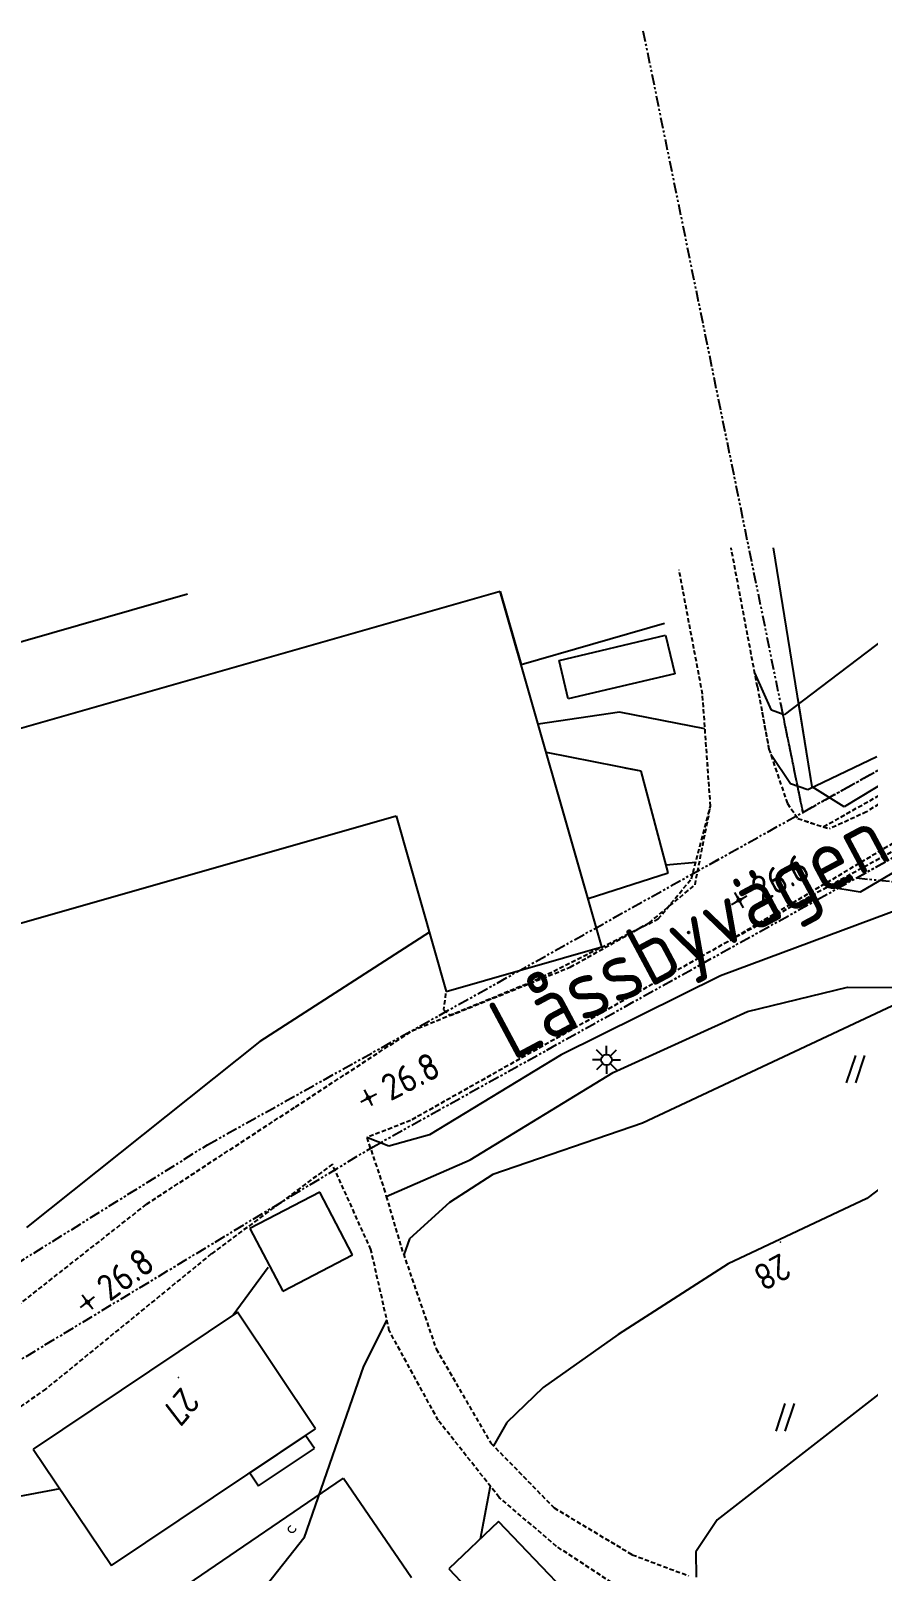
# Model space of a CAD drawing. Header units: metres. Extents: x 139929 to 142176, y 6401995 to 6404420.
# Drawn here: x 140128.6 to 140176, y 6402410.7 to 6402497.8 of the extents above; entities that cross this region are included whole.
import ezdxf
from ezdxf.enums import TextEntityAlignment as Align

# ---------------------------------------------------------------- set-up
doc = ezdxf.new("R2010")
doc.units = ezdxf.units.M
doc.header["$LTSCALE"] = 0.5
for name, pattern in [('DASHED', [0.75, 0.5, -0.25]), ('DGN Style 3', [2.464518, 1.76037, -0.704148]), ('PHANTOM', [2.5, 1.25, -0.25, 0.25, -0.25, 0.25, -0.25])]:
    doc.linetypes.add(name, pattern=pattern)
doc.layers.get('0').update_dxf_attribs({"color": 1})
for name, color, linetype in [('M-BEF-BELYSNINGSSTOLPE', 4, 'Continuous'), ('M-BEF-BYGGNAD', 3, 'Continuous'), ('M-BEF-MARKLINJE', 4, 'Continuous'), ('M-BEF-NIVÅ', 4, 'Continuous'), ('M-BEF-NIVÅKURVA-PRIMÄR-0.5M', 12, 'Continuous'), ('M-BEF-NIVÅKURVA-PRIMÄR-1.0M', 12, 'Continuous'), ('M-BEF-STAKET', 4, 'STAKET'), ('M-BEF-TELE-INFO', 4, 'Continuous'), ('M-BEF-VÄGKANT', 1, 'DASHED'), ('M-GATUNAMN', 3, 'Continuous'), ('M-GR-FASTIGHETSGRÄNS', 3, 'PHANTOM')]:
    doc.layers.add(name, color=color, linetype=linetype)
doc.layers.add('TE_OSAKERT_LAGE', color=254, linetype='Continuous', lineweight=0)
doc.styles.add('ISO', font='iso.shx', dxfattribs={"height": 2.5})
doc.linetypes.add('STAKET', pattern='A,7,[134,morastr.shx,S=0.8,R=0,X=0,Y=0],0.6,[134,morastr.shx,S=0.8,R=0,X=0,Y=0],1', length=8.6)

# ---------------------------------------------------------------- blocks, each defined once
blk = doc.blocks.new('osynlig cirkel')
blk.add_circle((0, 0), 0.005)
blk = doc.blocks.new('OSYNLIG')
blk.add_blockref('osynlig cirkel', (0, 0))
blk = doc.blocks.new('PRI_L_BELYS')
for points in [[(-0.212, 0.212, 0), (-0.566, 0.566, 0)], [(0.212, 0.212, 0), (0.566, 0.566, 0)], [(-0.212, -0.212, 0), (-0.566, -0.566, 0)], [(0.212, -0.212, 0), (0.566, -0.566, 0)]]:
    blk.add_polyline3d(points)
blk.add_circle((0, 0), 0.3)
blk = doc.blocks.new('PRI_M_ÅKER')
for points in [[(0.259, 1.556, 0), (-0.259, 0, 0)], [(0.778, 1.556, 0), (0.259, 0, 0)]]:
    blk.add_polyline3d(points)
blk = doc.blocks.new('PRI_NIVÅ_HÖJDPUNKT_ISM')
at = {"color": 7}
for p, q in [((-0.25, 0), (0.25, 0)), ((0, 0.25), (0, -0.25))]:
    blk.add_line(p, q, dxfattribs=at)
blk = doc.blocks.new('OCT370_2', base_point=(108327.366, 6370837.691))
at = {"layer": 'TE_OSAKERT_LAGE', "color": 30, "linetype": 'DGN Style 3', "lineweight": 13}
blk.add_circle((108327.357, 6370837.691), 0.2, dxfattribs=at)
blk = doc.blocks.new('PRI_LED_BELYS')
at = {"color": 0, "linetype": 'Continuous'}
for p, q in [((-0.5, 0), (-1.33, 0)), ((0, 0.5), (0, 1.33)), ((0.5, 0), (1.33, 0)), ((0, -0.5), (0, -1.33))]:
    blk.add_line(p, q, dxfattribs=at)
blk.add_circle((0, 0), 0.5, dxfattribs=at)
blk = doc.blocks.new('SPWDEF')
at = {"color": 0, "linetype": 'Continuous'}
for p, q in [((-1, 0), (1, 0)), ((0, -1), (0, 1))]:
    blk.add_line(p, q, dxfattribs=at)
blk.add_circle((0, 0), 0.2)
blk = doc.blocks.new('PRI_NIVÅ_HÖJDPKT')
at = {"color": 0, "linetype": 'Continuous', "lineweight": -3}
blk.add_circle((183, 184), 0.0005, dxfattribs=at)

msp = doc.modelspace()

# ---------------------------------------------------------------- linework, layer by layer
at = {"layer": 'M-BEF-BYGGNAD'}
for p, q in [((140155.158, 6402466.085), (140115.671, 6402454.779)), ((140137.475, 6402465.923), (140115.823, 6402459.718)), ((140160.913, 6402445.983), (140155.158, 6402466.085)), ((140155.158, 6402466.085), (140156.341, 6402461.954)), ((140156.341, 6402461.954), (140164.454, 6402464.277)), ((140158.483, 6402462.177), (140164.508, 6402463.604)), ((140164.508, 6402463.604), (140165.022, 6402461.43)), ((140158.998, 6402460.003), (140158.483, 6402462.177)), ((140165.022, 6402461.43), (140158.998, 6402460.003)), ((140163.121, 6402455.919), (140157.769, 6402456.963)), ((140163.121, 6402455.919), (140162.226, 6402456.094)), ((140164.65, 6402450.162), (140163.121, 6402455.919)), ((140164.65, 6402450.162), (140163.121, 6402455.919)), ((140160.913, 6402445.983), (140158.459, 6402454.557)), ((140118.582, 6402444.609), (140149.27, 6402453.395)), ((140149.27, 6402453.395), (140152.113, 6402443.463)), ((140149.933, 6402451.078), (140152.113, 6402443.463)), ((140160.128, 6402448.723), (140164.65, 6402450.162)), ((140160.128, 6402448.723), (140164.65, 6402450.162)), ((140152.113, 6402443.463), (140160.913, 6402445.983)), ((140152.113, 6402443.463), (140160.913, 6402445.983)), ((140144.956, 6402432.103), (140141.016, 6402430.046)), ((140144.956, 6402432.103), (140141.016, 6402430.046)), ((140146.808, 6402428.554), (140144.956, 6402432.103)), ((140146.808, 6402428.554), (140144.956, 6402432.103)), ((140141.016, 6402430.046), (140142.869, 6402426.498)), ((140141.016, 6402430.046), (140142.869, 6402426.498)), ((140142.869, 6402426.498), (140146.808, 6402428.554)), ((140142.869, 6402426.498), (140146.808, 6402428.554)), ((140140.311, 6402425.316), (140128.764, 6402417.576)), ((140140.311, 6402425.316), (140128.764, 6402417.576)), ((140144.726, 6402418.729), (140140.311, 6402425.316)), ((140144.726, 6402418.729), (140140.311, 6402425.316)), ((140133.18, 6402410.989), (140144.726, 6402418.729)), ((140133.18, 6402410.989), (140144.726, 6402418.729)), ((140144.159, 6402418.348), (140141, 6402416.231)), ((140144.654, 6402417.609), (140144.159, 6402418.348)), ((140128.764, 6402417.576), (140133.18, 6402410.989)), ((140128.764, 6402417.576), (140133.18, 6402410.989)), ((140141.495, 6402415.492), (140144.654, 6402417.609)), ((140137.465, 6402409.89), (140146.298, 6402415.933)), ((140141, 6402416.231), (140141.495, 6402415.492)), ((140146.298, 6402415.933), (140150.139, 6402410.319)), ((140155.063, 6402413.478), (140152.253, 6402410.797)), ((140155.063, 6402413.478), (140152.253, 6402410.797)), ((140158.738, 6402409.628), (140155.063, 6402413.478)), ((140158.738, 6402409.628), (140155.063, 6402413.478)), ((140152.253, 6402410.797), (140155.928, 6402406.945)), ((140152.253, 6402410.797), (140155.928, 6402406.945))]:
    msp.add_line(p, q, dxfattribs=at)
at = {"layer": 'M-BEF-MARKLINJE'}
for p, q in [((140169.13, 6402442.318, 27.342), (140174.782, 6402443.698, 27.404)), ((140174.782, 6402443.698, 27.404), (140180.297, 6402443.66, 27.599)), ((140161.545, 6402438.875, 27.342), (140169.13, 6402442.318, 27.342)), ((140153.454, 6402433.936, 27.364), (140161.545, 6402438.875, 27.342)), ((140148.717, 6402431.868, 27.2), (140153.454, 6402433.936, 27.364))]:
    msp.add_line(p, q, dxfattribs=at)
at = {"layer": 'M-BEF-MARKLINJE', "lineweight": -3}
for p, q in [((140169.13, 6402442.318), (140174.782, 6402443.698)), ((140174.782, 6402443.698), (140180.297, 6402443.66)), ((140161.545, 6402438.875), (140169.13, 6402442.318)), ((140153.454, 6402433.936), (140161.545, 6402438.875)), ((140148.717, 6402431.868), (140153.454, 6402433.936))]:
    msp.add_line(p, q, dxfattribs=at)
at = {"layer": 'M-BEF-NIVÅKURVA-PRIMÄR-0.5M', "linetype": 'Continuous', "lineweight": -3}
for p, q in [((140178.035, 6402464.295, 25.5), (140171.212, 6402459.107, 25.5)), ((140170.487, 6402459.373, 25.5), (140169.544, 6402461.483, 25.5)), ((140171.212, 6402459.107, 25.5), (140170.487, 6402459.373, 25.5)), ((140185.568, 6402454.995, 26.5), (140175.5, 6402449.078, 26.5)), ((140166.21, 6402450.751, 26.5), (140164.534, 6402450.602, 26.5)), ((140175.5, 6402449.078, 26.5), (140173.67, 6402449.368, 26.5)), ((140151.155, 6402446.812, 26.5), (140141.578, 6402440.636, 26.5)), ((140179.142, 6402443.492, 27.5), (140163.21, 6402436.005, 27.5)), ((140141.578, 6402440.636, 26.5), (140128.383, 6402430.106, 26.5)), ((140163.21, 6402436.005, 27.5), (140154.747, 6402433.104, 27.5)), ((140154.747, 6402433.104, 27.5), (140152.291, 6402431.526, 27.5)), ((140152.291, 6402431.526, 27.5), (140150.026, 6402429.461, 27.5)), ((140150.026, 6402429.461, 27.5), (140149.709, 6402428.567, 27.5)), ((140148.749, 6402424.889, 27.5), (140147.44, 6402422.27, 27.5)), ((140181.234, 6402424.333, 28.5), (140167.428, 6402413.569, 28.5)), ((140147.44, 6402422.27, 27.5), (140144.054, 6402412.537, 27.5)), ((140167.428, 6402413.569, 28.5), (140166.216, 6402411.764, 28.5)), ((140144.054, 6402412.537, 27.5), (140141.731, 6402409.586, 27.5)), ((140166.216, 6402411.764, 28.5), (140166.24, 6402410.336, 28.5))]:
    msp.add_line(p, q, dxfattribs=at)
at = {"layer": 'M-BEF-NIVÅKURVA-PRIMÄR-1.0M', "linetype": 'Continuous', "lineweight": -3}
for p, q in [((140161.903, 6402459.262, 26), (140157.308, 6402458.576, 26)), ((140166.734, 6402458.314, 26), (140161.903, 6402459.262, 26)), ((140171.564, 6402455.198, 26), (140170.452, 6402456.858, 26)), ((140176.453, 6402456.728, 26), (140172.55, 6402454.866, 26)), ((140172.55, 6402454.866, 26), (140171.564, 6402455.198, 26)), ((140178.767, 6402448.498, 27), (140167.615, 6402444.338, 27)), ((140167.615, 6402444.338, 27), (140158.613, 6402439.866, 27)), ((140187.815, 6402440.879, 28), (140175.88, 6402431.739, 28)), ((140158.613, 6402439.866, 27), (140151.161, 6402435.347, 27)), ((140148.858, 6402434.714, 27), (140147.619, 6402435.192, 27)), ((140151.161, 6402435.347, 27), (140148.858, 6402434.714, 27)), ((140175.88, 6402431.739, 28), (140168.043, 6402428.044, 28)), ((140142.035, 6402427.848, 27), (140140.064, 6402425.15, 27)), ((140168.043, 6402428.044, 28), (140161.822, 6402424.052, 28)), ((140161.822, 6402424.052, 28), (140157.579, 6402421.061, 28)), ((140157.579, 6402421.061, 28), (140155.536, 6402419.08, 28)), ((140155.536, 6402419.08, 28), (140154.779, 6402417.76, 28)), ((140130.271, 6402415.329, 27), (140127.564, 6402414.82, 27)), ((140154.595, 6402415.482, 28), (140154.025, 6402412.488, 28))]:
    msp.add_line(p, q, dxfattribs=at)
at = {"layer": 'M-BEF-STAKET', "color": 1, "linetype": 'STAKET', "lineweight": -3}
for p, q in [((140172.801, 6402455.032), (140170.61, 6402468.548)), ((140185.036, 6402460.202), (140174.607, 6402453.902)), ((140174.607, 6402453.902), (140172.801, 6402455.032))]:
    msp.add_line(p, q, dxfattribs=at)
at = {"layer": 'M-BEF-STAKET', "lineweight": -3}
for p, q in [((140172.801, 6402455.032), (140171.983, 6402460.075)), ((140185.036, 6402460.202), (140174.607, 6402453.902)), ((140174.607, 6402453.902), (140172.801, 6402455.032))]:
    msp.add_line(p, q, dxfattribs=at)
at = {"layer": 'M-BEF-VÄGKANT'}
for p, q in [((140169.696, 6402460.681), (140168.212, 6402468.55)), ((140166.595, 6402460.279), (140165.27, 6402467.305)), ((140167.045, 6402453.933), (140166.595, 6402460.279)), ((140169.696, 6402460.681), (140170.348, 6402457.166)), ((140170.348, 6402457.166), (140171.39, 6402454.094)), ((140173.436, 6402452.767), (140181.24, 6402457.189)), ((140186.128, 6402456.197), (140168.021, 6402446.271)), ((140165.969, 6402449.831), (140167.045, 6402453.933)), ((140171.39, 6402454.094), (140171.991, 6402453.234)), ((140171.991, 6402453.234), (140173.436, 6402452.767)), ((140164.092, 6402447.56), (140165.969, 6402449.831)), ((140157.176, 6402444.111), (140164.092, 6402447.56)), ((140168.021, 6402446.271), (140150.091, 6402436.157)), ((140150.171, 6402441.234), (140157.176, 6402444.111)), ((140143.594, 6402436.936), (140150.171, 6402441.234)), ((140135.169, 6402431.424), (140143.594, 6402436.936)), ((140150.091, 6402436.157), (140147.619, 6402435.192)), ((140147.619, 6402435.192), (140148.583, 6402432.322)), ((140145.673, 6402433.688), (140138.824, 6402428.61)), ((140147.85, 6402428.856), (140145.673, 6402433.688)), ((140148.583, 6402432.322), (140148.717, 6402431.868)), ((140127.296, 6402425.222), (140135.169, 6402431.424)), ((140148.717, 6402431.868), (140149.564, 6402428.988)), ((140148.892, 6402424.258), (140147.85, 6402428.856)), ((140149.564, 6402428.988), (140151.537, 6402423.238)), ((140138.824, 6402428.61), (140129.466, 6402420.967)), ((140151.655, 6402419.205), (140148.892, 6402424.258)), ((140151.537, 6402423.238), (140154.629, 6402417.912)), ((140129.466, 6402420.967), (140125.443, 6402418.165)), ((140155.098, 6402414.846), (140151.655, 6402419.205)), ((140154.629, 6402417.912), (140158.201, 6402414.256)), ((140158.344, 6402412.071), (140155.098, 6402414.846)), ((140158.201, 6402414.256), (140162.627, 6402411.6)), ((140163.015, 6402409.002), (140158.344, 6402412.071)), ((140162.627, 6402411.6), (140165.803, 6402410.411))]:
    msp.add_line(p, q, dxfattribs=at)
at = {"layer": 'M-BEF-VÄGKANT', "lineweight": -3}
for p, q in [((140190.17, 6402462.707), (140175.861, 6402453.613)), ((140195.089, 6402462.398), (140168.021, 6402446.271)), ((140169.961, 6402459.25), (140170.348, 6402457.166)), ((140167.045, 6402453.933), (140166.76, 6402457.944)), ((140170.348, 6402457.166), (140171.39, 6402454.094)), ((140166.171, 6402449.487), (140167.045, 6402453.933)), ((140171.39, 6402454.094), (140171.991, 6402453.234)), ((140171.991, 6402453.234), (140173.771, 6402452.653)), ((140175.861, 6402453.613), (140173.771, 6402452.653)), ((140163.581, 6402447.343), (140166.171, 6402449.487)), ((140159.119, 6402444.832), (140163.581, 6402447.343)), ((140168.021, 6402446.271), (140150.091, 6402436.157)), ((140152.325, 6402442.097), (140159.119, 6402444.832)), ((140152.074, 6402443.339), (140151.956, 6402442.437)), ((140151.956, 6402442.437), (140152.325, 6402442.097)), ((140150.091, 6402436.157), (140147.619, 6402435.192)), ((140147.619, 6402435.192), (140148.583, 6402432.322)), ((140145.673, 6402433.688), (140138.824, 6402428.61)), ((140147.85, 6402428.856), (140145.673, 6402433.688)), ((140148.583, 6402432.322), (140148.717, 6402431.868)), ((140148.717, 6402431.868), (140149.564, 6402428.988)), ((140148.892, 6402424.258), (140147.85, 6402428.856)), ((140149.564, 6402428.988), (140151.537, 6402423.238)), ((140138.824, 6402428.61), (140129.466, 6402420.967)), ((140151.655, 6402419.205), (140148.892, 6402424.258)), ((140151.537, 6402423.238), (140154.629, 6402417.912)), ((140129.466, 6402420.967), (140125.443, 6402418.165)), ((140155.098, 6402414.846), (140151.655, 6402419.205)), ((140154.629, 6402417.912), (140158.201, 6402414.256)), ((140158.344, 6402412.071), (140155.098, 6402414.846)), ((140158.201, 6402414.256), (140162.627, 6402411.6)), ((140163.015, 6402409.002), (140158.344, 6402412.071)), ((140162.627, 6402411.6), (140165.803, 6402410.411))]:
    msp.add_line(p, q, dxfattribs=at)
at = {"layer": 'M-GR-FASTIGHETSGRÄNS'}
for p, q in [((140163.228, 6402497.788), (140172.257, 6402453.591)), ((140138.621, 6402434.787), (140189.226, 6402463.071)), ((140172.257, 6402453.587), (140189.226, 6402463.071)), ((140147.97, 6402434.676), (140193.668, 6402460.102)), ((140175.293, 6402449.879), (140193.668, 6402460.102)), ((140171.013, 6402459.679), (140172.257, 6402453.587)), ((140138.621, 6402434.787), (140172.257, 6402453.587)), ((140147.97, 6402434.676), (140175.293, 6402449.879)), ((140175.293, 6402449.879), (140309.119, 6402436.126)), ((140175.295, 6402449.878), (140309.117, 6402436.126)), ((140120.312, 6402423.369), (140138.621, 6402434.787)), ((140120.312, 6402423.369), (140138.621, 6402434.787)), ((140119.801, 6402417.642), (140147.97, 6402434.676)), ((140119.801, 6402417.642), (140147.97, 6402434.676))]:
    msp.add_line(p, q, dxfattribs=at)

# ---------------------------------------------------------------- block references
at = {"layer": 'M-BEF-BELYSNINGSSTOLPE', "color": 1, "linetype": 'Continuous', "lineweight": -3, "xscale": 0.6, "yscale": 0.6, "zscale": 0.6}
msp.add_blockref('PRI_LED_BELYS', (140161.169, 6402439.592), dxfattribs=at)
at = {"layer": 'M-BEF-BELYSNINGSSTOLPE', "lineweight": -3}
msp.add_blockref('PRI_L_BELYS', (140161.169, 6402439.592), dxfattribs=at)
at = {"layer": 'M-BEF-MARKLINJE'}
for p in [(140174.981, 6402438.288, 27.416), (140174.981, 6402438.288, 27.416), (140170.99, 6402418.593, 28.858), (140170.99, 6402418.593, 28.858)]:
    msp.add_blockref('PRI_M_ÅKER', p, dxfattribs=at)
at = {"layer": 'M-BEF-NIVÅ', "xscale": 0.5, "yscale": 0.5, "zscale": 0.5}
for p, rotation in [((140168.668, 6402448.619), 28.59300064882365), ((140147.718, 6402437.444), 27.5040004101987), ((140131.829, 6402425.886), 36.72899733719048)]:
    msp.add_blockref('SPWDEF', p, dxfattribs=dict(at, rotation=rotation))
at = {"layer": 'M-BEF-NIVÅ', "lineweight": -3}
for p, rotation in [((140168.668, 6402448.619), 28.59300064882367), ((140147.718, 6402437.444), 27.50400041019869), ((140131.829, 6402425.886), 36.72899733719048)]:
    msp.add_blockref('PRI_NIVÅ_HÖJDPUNKT_ISM', p, dxfattribs=dict(at, rotation=rotation))
at = {"layer": 'M-BEF-NIVÅKURVA-PRIMÄR-1.0M', "color": 1, "linetype": 'Continuous', "lineweight": -3, "xscale": 0.001, "yscale": 0.001, "zscale": 0.001}
for p in [(140170.819, 6402429.095, 28), (140136.801, 6402421.446, 27)]:
    msp.add_blockref('PRI_NIVÅ_HÖJDPKT', p, dxfattribs=at)
at = {"layer": 'M-BEF-TELE-INFO', "color": 30, "linetype": 'DGN Style 3', "lineweight": 13}
msp.add_blockref('OCT370_2', (140143.399, 6402413.055), dxfattribs=at)
at = {"layer": 'M-GATUNAMN', "lineweight": -3, "xscale": 10, "yscale": 10, "zscale": 10, "rotation": 28.7037863675703}
msp.add_blockref('OSYNLIG', (140165.814, 6402446.791), dxfattribs=at)

# ---------------------------------------------------------------- texts
at = {"layer": 'M-BEF-NIVÅ', "style": 'ISO'}
for s, rotation, p in [('26.6', 28.593, (140169.55, 6402449.089)), ('26.6', 28.00526, (140169.55, 6402449.089)), ('26.8', 27.504, (140148.61, 6402437.897)), ('26.8', 26.91634, (140148.61, 6402437.897)), ('26.8', 36.729, (140132.636, 6402426.475)), ('26.8', 36.14065, (140132.636, 6402426.475))]:
    msp.add_text(s, height=1.5, rotation=rotation, dxfattribs=at).set_placement(p, align=Align.MIDDLE_LEFT)
at = {"layer": 'M-BEF-NIVÅKURVA-PRIMÄR-1.0M', "style": 'ISO'}
for s, rotation, p in [('28', 208.224, (140170.819, 6402429.095)), ('27', 229.707, (140136.801, 6402421.446))]:
    msp.add_text(s, height=1.5, rotation=rotation, dxfattribs=at).set_placement(p, align=Align.BOTTOM_LEFT)
at = {"layer": 'M-GATUNAMN', "lineweight": -3, "style": 'ISO'}
msp.add_text('Låssbyvägen', height=3.5, rotation=28.11603, dxfattribs=at).set_placement((140165.814, 6402446.791), align=Align.MIDDLE_CENTER)

doc.saveas('drawing.dxf')
